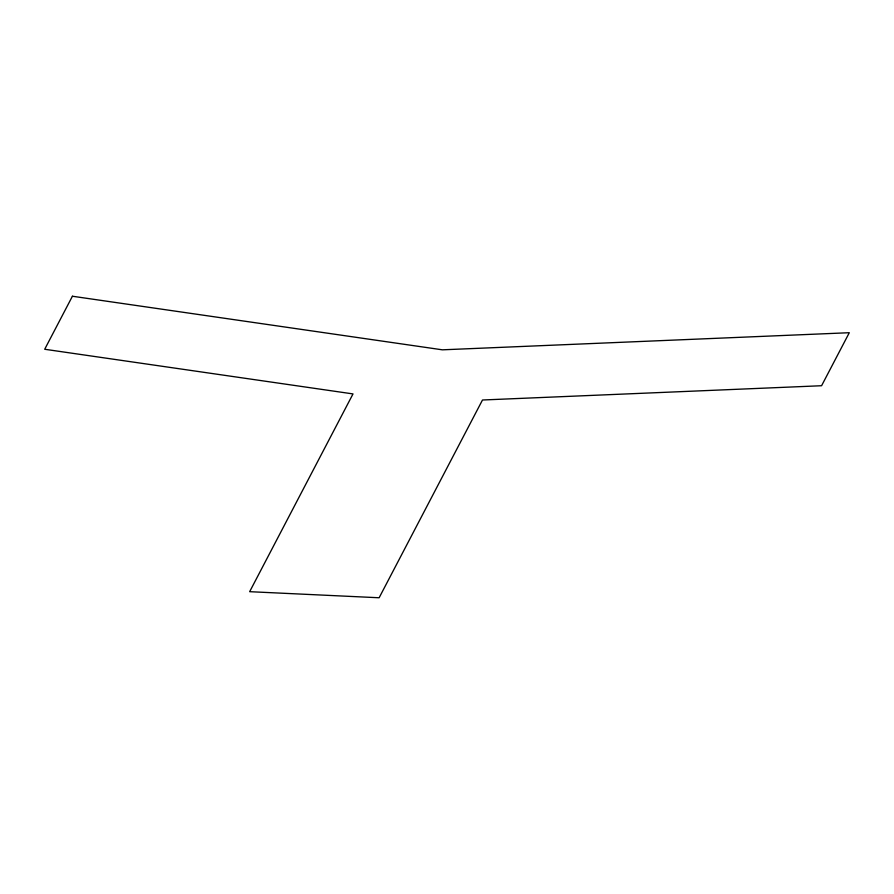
<?xml version="1.0" encoding="UTF-8"?>
<svg xmlns="http://www.w3.org/2000/svg" width="894" height="894" viewBox="0 0 894 894"><rect width="100%" height="100%" fill="white"/><g stroke="black" fill="none" stroke-linecap="round" stroke-linejoin="round"><path stroke-width="1.34" d="M72.414 296.238L44.7 349.263L353.007 393.919L249.661 591.683L379.134 597.762L482.492 399.998L821.586 385.727L849.3 332.713L442.385 349.822L72.414 296.238"/></g></svg>
